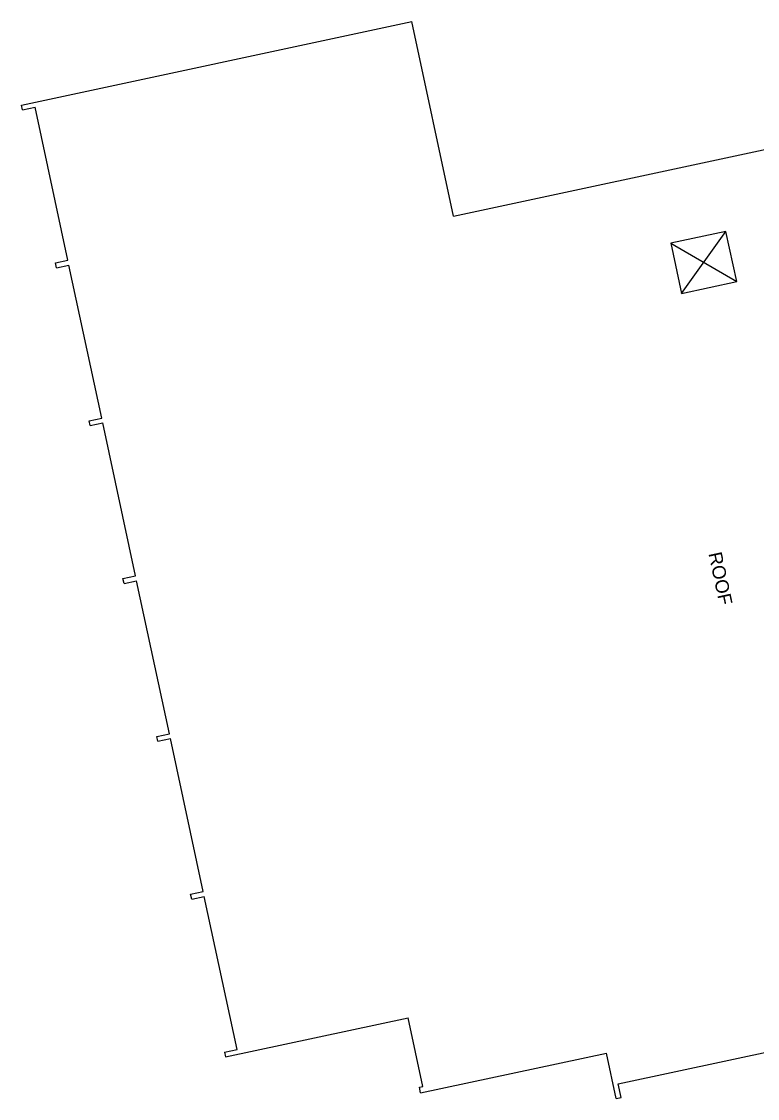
# Model space of a CAD drawing. Header units: inches. Extents: x 69208594 to 69211574, y 27667965 to 27670146.
# Drawn here: x 69208594 to 69210084, y 27667965 to 27670146 of the extents above; entities that cross this region are included whole.
import ezdxf
from ezdxf.enums import TextEntityAlignment as Align

# ---------------------------------------------------------------- set-up
doc = ezdxf.new("R2010")
doc.units = ezdxf.units.IN
doc.header["$LTSCALE"] = 10
doc.header["$MEASUREMENT"] = 0
for name, color, linetype in [('A-FLOR', 3, 'CONTINUOUS'), ('A-IDEN-TEXT', 4, 'CONTINUOUS'), ('A-ROOF', 2, 'CONTINUOUS')]:
    doc.layers.add(name, color=color, linetype=linetype)
doc.styles.add('Arial', font='arial.ttf')

msp = doc.modelspace()

# ---------------------------------------------------------------- linework, layer by layer
at = {"layer": 'A-FLOR'}
for p, q in [((69210020.5, 27669721.1), (69209909.1, 27669697.2)), ((69209930.8, 27669595.5), (69210020.5, 27669721.1)), ((69210042.3, 27669619.4), (69210020.5, 27669721.1)), ((69209909.1, 27669697.2), (69209930.8, 27669595.5)), ((69209909.1, 27669697.2), (69210042.3, 27669619.4)), ((69209930.8, 27669595.5), (69210042.3, 27669619.4))]:
    msp.add_line(p, q, dxfattribs=at)
at = {"layer": 'A-ROOF'}
for p, q in [((69208594.3, 27669977.1), (69209384.4, 27670146.3)), ((69209468.8, 27669752.2), (69209384.4, 27670146.3)), ((69209468.8, 27669752.2), (69210760.5, 27670028.9)), ((69208596.4, 27669967.3), (69208594.3, 27669977.1)), ((69208596.4, 27669967.3), (69208621.8, 27669972.8)), ((69208688.2, 27669662.8), (69208621.8, 27669972.8)), ((69208662.8, 27669657.4), (69208688.2, 27669662.8)), ((69208664.9, 27669647.6), (69208662.8, 27669657.4)), ((69208664.9, 27669647.6), (69208690.3, 27669653)), ((69208756.7, 27669343.1), (69208690.3, 27669653)), ((69208756.7, 27669343.1), (69208690.3, 27669653)), ((69208731.3, 27669337.6), (69208756.7, 27669343.1)), ((69208733.4, 27669327.8), (69208731.3, 27669337.6)), ((69208733.4, 27669327.8), (69208758.8, 27669333.3)), ((69208825.2, 27669023.3), (69208758.8, 27669333.3)), ((69208799.7, 27669017.9), (69208825.2, 27669023.3)), ((69208801.8, 27669008.1), (69208799.7, 27669017.9)), ((69208801.8, 27669008.1), (69208827.3, 27669013.5)), ((69208893.6, 27668703.6), (69208827.3, 27669013.5)), ((69208868.2, 27668698.1), (69208893.6, 27668703.6)), ((69208870.3, 27668688.3), (69208868.2, 27668698.1)), ((69208870.3, 27668688.3), (69208895.7, 27668693.8)), ((69208962.1, 27668383.8), (69208895.7, 27668693.8)), ((69208936.7, 27668378.4), (69208962.1, 27668383.8)), ((69208938.8, 27668368.6), (69208936.7, 27668378.4)), ((69208938.8, 27668368.6), (69208964.2, 27668374)), ((69209030.6, 27668064.1), (69208964.2, 27668374)), ((69209802.3, 27667994.1), (69210835.4, 27668215.3)), ((69209007.3, 27668048.8), (69209376.9, 27668128)), ((69209406.6, 27667989.1), (69209376.9, 27668128)), ((69209005.2, 27668058.6), (69209030.6, 27668064.1)), ((69209005.2, 27668058.6), (69209007.3, 27668048.8)), ((69209402.3, 27667975.9), (69209778.7, 27668056.6)), ((69209798.4, 27667964.6), (69209778.7, 27668056.6)), ((69209798.4, 27667964.6), (69209778.7, 27668056.6)), ((69209399.8, 27667987.7), (69209406.6, 27667989.1)), ((69209402.3, 27667975.9), (69209399.8, 27667987.7)), ((69209808.2, 27667966.7), (69209802.3, 27667994.1)), ((69209808.2, 27667966.7), (69209802.3, 27667994.1)), ((69209798.4, 27667964.6), (69209808.2, 27667966.7)), ((69209798.4, 27667964.6), (69209808.2, 27667966.7))]:
    msp.add_line(p, q, dxfattribs=at)

# ---------------------------------------------------------------- texts
at = {"layer": 'A-IDEN-TEXT', "style": 'Arial'}
msp.add_text('ROOF', height=27, rotation=282.0874, dxfattribs=at).set_placement((69210009.5, 27669018.2), align=Align.MIDDLE)

doc.saveas('drawing.dxf')
